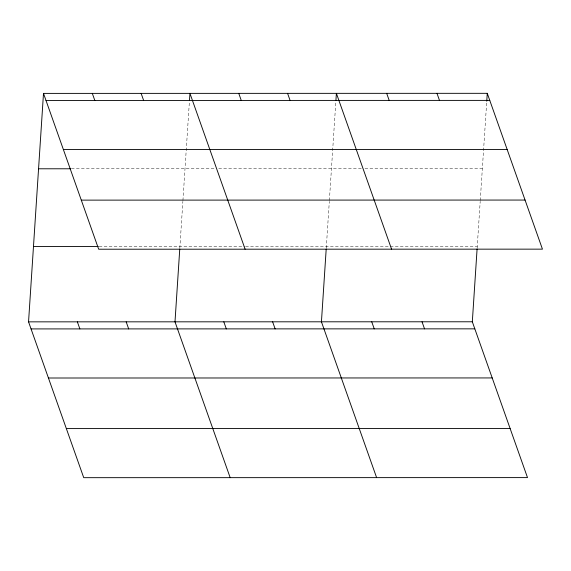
<?xml version="1.0" encoding="UTF-8"?>
<svg xmlns="http://www.w3.org/2000/svg" width="571" height="571" viewBox="0 0 571 571"><rect width="100%" height="100%" fill="white"/><g stroke="black" fill="none" stroke-linecap="round" stroke-linejoin="round"><path stroke-width="0.43" stroke-dasharray="2.85 2.14" d="M179.815 248.192L182.87 201.42M182.927 200.542L189.422 101.26M326.255 248.164L329.317 201.399M329.374 200.514L335.869 101.238M477.142 248.142L480.204 201.37M480.261 200.492L486.699 102.088M71.404 168.78L215.188 168.759M218.736 168.759L361.457 168.731M364.983 168.731L482.338 168.716M99.161 246.451L244.716 246.429M245.609 246.429L477.256 246.386"/><path stroke-width="0.86" d="M477.085 249.02L472.324 321.78L527.504 477.606L83.73 477.677L28.55 321.851L43.496 93.394L487.27 93.323L542.45 249.149L98.676 249.22L43.496 93.394M179.758 249.07L174.997 321.83L230.177 477.656M189.486 100.389L189.943 93.373L245.123 249.199M326.198 249.042L321.437 321.801L376.617 477.627M335.926 100.36L336.39 93.351L391.57 249.17M486.756 101.21L487.27 93.323M46.001 100.46L489.775 100.389M63.381 149.552L507.155 149.481M38.564 168.788L70.519 168.78M81.296 200.128L525.063 200.057M33.482 246.465L98.276 246.451M28.55 321.851L472.324 321.78M31.055 328.917L474.822 328.846M48.435 378.009L492.209 377.938M66.343 428.585L510.117 428.514M436.979 93.33L439.477 100.396M386.681 93.337L389.186 100.403M422.026 321.787L424.531 328.853M371.735 321.794L374.241 328.86M287.57 93.359L290.075 100.425M238.757 93.366L241.262 100.432M272.624 321.816L275.129 328.882M223.811 321.823L226.316 328.889M141.13 93.38L143.628 100.446M92.309 93.387L94.815 100.453M126.177 321.837L128.682 328.903M77.363 321.844L79.869 328.91"/></g></svg>
